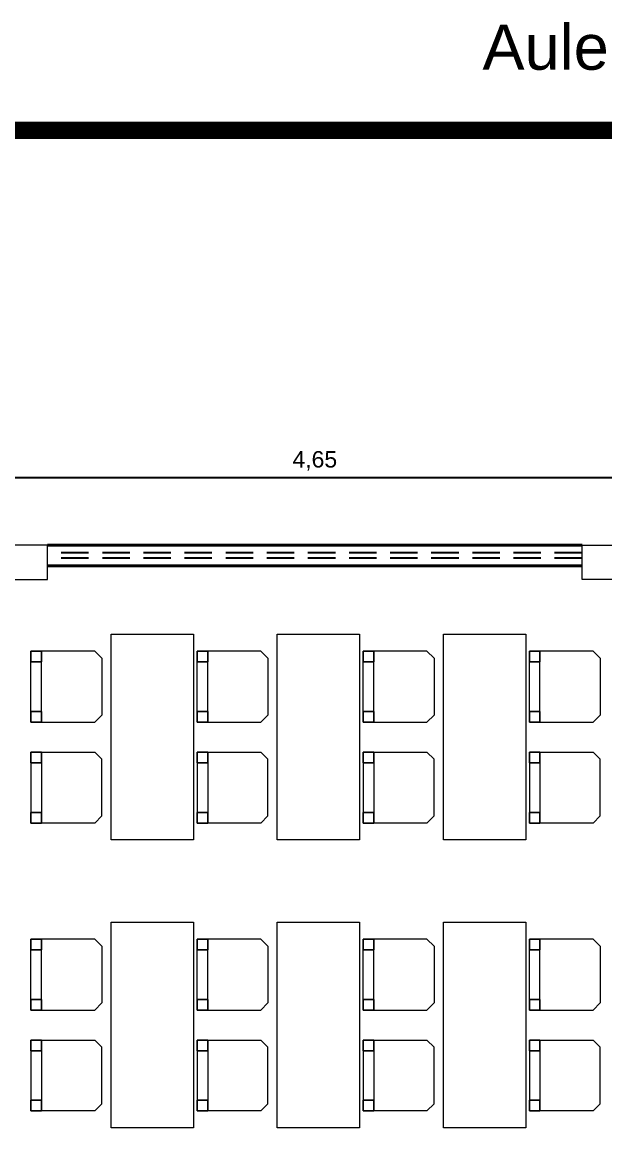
# Model space of a CAD drawing. Header units: millimetres. Extents: x 315.3 to 348.3, y 162.6 to 179.8.
# Drawn here: x 338.4 to 342.65, y 170.92 to 178.99 of the extents above; entities that cross this region are included whole.
import ezdxf

# ---------------------------------------------------------------- set-up
doc = ezdxf.new("R2010")
doc.units = ezdxf.units.MM
doc.linetypes.add('TRATTEGGIATA', pattern=[0.75, 0.5, -0.25])
for name, color, linetype, lineweight in [('ARREDI attrezzature - furniture', 175, 'Continuous', 9), ('MURATURA sezioni - section wall', 7, 'Continuous', 40), ('STRUTTURA - structure', 7, 'Continuous', 20), ('www.archweb.it - All rights reserved', 2, 'Continuous', 5)]:
    doc.layers.add(name, color=color, linetype=linetype, lineweight=lineweight)
doc.layers.add('QUOTE - dimension', color=252, linetype='Continuous')
doc.layers.add('VETRATE sezioni - windows sections', color=171, linetype='Continuous', true_color=0x4d79ff)
doc.styles.get("Standard").update_dxf_attribs({"font": 'arial.ttf'})
doc.dimstyles.new('aw', dxfattribs={"dimtxt": 0.12, "dimasz": 0.08, "dimexe": 0.04, "dimexo": 0, "dimgap": 0.05, "dimtad": 1, "dimzin": 1, "dimtxsty": 'Standard', "dimblk": 'OBLIQUE', "dimcen": 2.5, "dimadec": 0, "dimazin": 0, "dimtfac": 1, "dimtmove": 0, "dimatfit": 3, "dimfxl": 1, "dimarcsym": 0})

# ---------------------------------------------------------------- blocks, each defined once
blk = doc.blocks.new('_Oblique')
at = {"color": 0, "linetype": 'ByBlock', "lineweight": -2}
blk.add_line((-0.5, -0.5), (0.5, 0.5), dxfattribs=at)
blk = doc.blocks.new('*D10')
at = {"layer": 'DEFPOINTS', "color": 0}
for p in [(342.8628, 175.6663), (338.2128, 175.416), (342.8628, 175.415)]:
    blk.add_point(p, dxfattribs=at)
at = {"layer": 'QUOTE - dimension', "color": 0, "lineweight": -2}
for p, q in [((338.2128, 175.416), (338.2128, 175.7063)), ((338.2128, 175.6663), (342.8628, 175.6663)), ((342.8628, 175.415), (342.8628, 175.7063))]:
    blk.add_line(p, q, dxfattribs=at)
at = {"layer": 'QUOTE - dimension', "color": 0, "lineweight": -2, "xscale": 0.08, "yscale": 0.08, "zscale": 0.08, "rotation": 180}
blk.add_blockref('_Oblique', (338.2128, 175.6663), dxfattribs=at)
at = {"layer": 'QUOTE - dimension', "color": 0, "lineweight": -2, "xscale": 0.08, "yscale": 0.08, "zscale": 0.08}
blk.add_blockref('_Oblique', (342.8628, 175.6663), dxfattribs=at)
at = {"layer": 'QUOTE - dimension', "color": 0, "insert": (340.5378, 175.7884), "char_height": 0.12, "attachment_point": 5}
blk.add_mtext('4,65', dxfattribs=at)

msp = doc.modelspace()

# ---------------------------------------------------------------- linework, layer by layer
at = {"layer": 'ARREDI attrezzature - furniture'}
for p, q in [((338.984, 174.3479, -0.5168), (338.9323, 174.3996, -0.5168)), ((340.1958, 174.3479, -0.5168), (340.1441, 174.3996, -0.5168)), ((341.4081, 174.3479, -0.5168), (341.3564, 174.3996, -0.5168)), ((342.6199, 174.3479, -0.5168), (342.5682, 174.3996, -0.5168)), ((338.4672, 174.0766), (338.4672, 174.2187)), ((339.679, 174.0766), (339.679, 174.2187)), ((340.8913, 174.0766), (340.8913, 174.2187)), ((342.1031, 174.0766), (342.1031, 174.2187)), ((338.9323, 173.8828, -0.5168), (338.984, 173.9345, -0.5168)), ((340.1441, 173.8828, -0.5168), (340.1958, 173.9345, -0.5168)), ((341.3564, 173.8828, -0.5168), (341.4081, 173.9345, -0.5168)), ((342.5682, 173.8828, -0.5168), (342.6199, 173.9345, -0.5168)), ((338.9323, 173.6632, -0.5168), (338.984, 173.6115, -0.5168)), ((340.1441, 173.6632, -0.5168), (340.1958, 173.6115, -0.5168)), ((341.3564, 173.6632, -0.5168), (341.4081, 173.6115, -0.5168)), ((342.5682, 173.6632, -0.5168), (342.6199, 173.6115, -0.5168)), ((338.4672, 173.4694), (338.4672, 173.3273)), ((339.679, 173.4694), (339.679, 173.3273)), ((340.8913, 173.4694), (340.8913, 173.3273)), ((342.1031, 173.4694), (342.1031, 173.3273)), ((338.984, 173.1981, -0.5168), (338.9323, 173.1464, -0.5168)), ((340.1958, 173.1981, -0.5168), (340.1441, 173.1464, -0.5168)), ((341.4081, 173.1981, -0.5168), (341.3564, 173.1464, -0.5168)), ((342.6199, 173.1981, -0.5168), (342.5682, 173.1464, -0.5168)), ((338.984, 172.2479, -0.5168), (338.9323, 172.2996, -0.5168)), ((340.1958, 172.2479, -0.5168), (340.1441, 172.2996, -0.5168)), ((341.4081, 172.2479, -0.5168), (341.3564, 172.2996, -0.5168)), ((342.6199, 172.2479, -0.5168), (342.5682, 172.2996, -0.5168)), ((338.4672, 171.9766), (338.4672, 172.1187)), ((339.679, 171.9766), (339.679, 172.1187)), ((340.8913, 171.9766), (340.8913, 172.1187)), ((342.1031, 171.9766), (342.1031, 172.1187)), ((338.9323, 171.7828, -0.5168), (338.984, 171.8345, -0.5168)), ((340.1441, 171.7828, -0.5168), (340.1958, 171.8345, -0.5168)), ((341.3564, 171.7828, -0.5168), (341.4081, 171.8345, -0.5168)), ((342.5682, 171.7828, -0.5168), (342.6199, 171.8345, -0.5168)), ((338.9323, 171.5632, -0.5168), (338.984, 171.5115, -0.5168)), ((340.1441, 171.5632, -0.5168), (340.1958, 171.5115, -0.5168)), ((341.3564, 171.5632, -0.5168), (341.4081, 171.5115, -0.5168)), ((342.5682, 171.5632, -0.5168), (342.6199, 171.5115, -0.5168)), ((338.4672, 171.3694), (338.4672, 171.2273)), ((339.679, 171.3694), (339.679, 171.2273)), ((340.8913, 171.3694), (340.8913, 171.2273)), ((342.1031, 171.3694), (342.1031, 171.2273)), ((338.984, 171.0981, -0.5168), (338.9323, 171.0464, -0.5168)), ((340.1958, 171.0981, -0.5168), (340.1441, 171.0464, -0.5168)), ((341.4081, 171.0981, -0.5168), (341.3564, 171.0464, -0.5168)), ((342.6199, 171.0981, -0.5168), (342.5682, 171.0464, -0.5168))]:
    msp.add_line(p, q, dxfattribs=at)
for points in [[(339.6527, 174.523), (339.6527, 173.023), (339.0527, 173.023), (339.0527, 174.523), (339.6527, 174.523)], [(340.8645, 174.523), (340.8645, 173.023), (340.2645, 173.023), (340.2645, 174.523), (340.8645, 174.523)], [(342.0768, 174.523), (342.0768, 173.023), (341.4768, 173.023), (341.4768, 174.523), (342.0768, 174.523)], [(338.5448, 173.9603), (338.5448, 174.3221)], [(339.7566, 173.9603), (339.7566, 174.3221)], [(340.9688, 173.9603), (340.9688, 174.3221)], [(342.1806, 173.9603), (342.1806, 174.3221)], [(338.5448, 173.5857), (338.5448, 173.224)], [(339.7566, 173.5857), (339.7566, 173.224)], [(340.9688, 173.5857), (340.9688, 173.224)], [(342.1806, 173.5857), (342.1806, 173.224)], [(339.6527, 172.423), (339.6527, 170.923), (339.0527, 170.923), (339.0527, 172.423), (339.6527, 172.423)], [(340.8645, 172.423), (340.8645, 170.923), (340.2645, 170.923), (340.2645, 172.423), (340.8645, 172.423)], [(342.0768, 172.423), (342.0768, 170.923), (341.4768, 170.923), (341.4768, 172.423), (342.0768, 172.423)], [(338.5448, 171.8603), (338.5448, 172.2221)], [(339.7566, 171.8603), (339.7566, 172.2221)], [(340.9688, 171.8603), (340.9688, 172.2221)], [(342.1806, 171.8603), (342.1806, 172.2221)], [(338.5448, 171.4857), (338.5448, 171.124)], [(339.7566, 171.4857), (339.7566, 171.124)], [(340.9688, 171.4857), (340.9688, 171.124)], [(342.1806, 171.4857), (342.1806, 171.124)]]:
    msp.add_lwpolyline(points, dxfattribs=at)
at = {"layer": 'ARREDI attrezzature - furniture', "elevation": 0.2584}
for points in [[(338.4672, 173.9345), (338.4672, 174.3221), (338.4672, 174.3221)], [(339.679, 173.9345), (339.679, 174.3221), (339.679, 174.3221)], [(340.8913, 173.9345), (340.8913, 174.3221), (340.8913, 174.3221)], [(342.1031, 173.9345), (342.1031, 174.3221), (342.1031, 174.3221)], [(338.4672, 173.6115), (338.4672, 173.224), (338.4672, 173.224)], [(339.679, 173.6115), (339.679, 173.224), (339.679, 173.224)], [(340.8913, 173.6115), (340.8913, 173.224), (340.8913, 173.224)], [(342.1031, 173.6115), (342.1031, 173.224), (342.1031, 173.224)], [(338.4672, 171.8345), (338.4672, 172.2221), (338.4672, 172.2221)], [(339.679, 171.8345), (339.679, 172.2221), (339.679, 172.2221)], [(340.8913, 171.8345), (340.8913, 172.2221), (340.8913, 172.2221)], [(342.1031, 171.8345), (342.1031, 172.2221), (342.1031, 172.2221)], [(338.4672, 171.5115), (338.4672, 171.124), (338.4672, 171.124)], [(339.679, 171.5115), (339.679, 171.124), (339.679, 171.124)], [(340.8913, 171.5115), (340.8913, 171.124), (340.8913, 171.124)], [(342.1031, 171.5115), (342.1031, 171.124), (342.1031, 171.124)]]:
    msp.add_lwpolyline(points, dxfattribs=at)
at = {"layer": 'ARREDI attrezzature - furniture'}
for points, invisible_edges in [([(338.5189, 174.3996), (338.5448, 173.8828, 0.5168), (338.9323, 173.8828), (338.9323, 174.3996)], 5), ([(338.9323, 173.8828), (338.9323, 174.3996), (338.984, 174.3479), (338.984, 173.9345)], 1), ([(339.7307, 174.3996), (339.7566, 173.8828, 0.5168), (340.1441, 173.8828), (340.1441, 174.3996)], 5), ([(340.1441, 173.8828), (340.1441, 174.3996), (340.1958, 174.3479), (340.1958, 173.9345)], 1), ([(340.943, 174.3996), (340.9688, 173.8828, 0.5168), (341.3564, 173.8828), (341.3564, 174.3996)], 5), ([(341.3564, 173.8828), (341.3564, 174.3996), (341.4081, 174.3479), (341.4081, 173.9345)], 1), ([(342.1548, 174.3996), (342.1806, 173.8828, 0.5168), (342.5682, 173.8828), (342.5682, 174.3996)], 5), ([(342.5682, 173.8828), (342.5682, 174.3996), (342.6199, 174.3479), (342.6199, 173.9345)], 1), ([(338.4672, 173.9603, 0.5168), (338.4672, 174.3221), (338.4672, 174.3221), (338.4672, 173.9603, 0.5168)], 4), ([(339.679, 173.9603, 0.5168), (339.679, 174.3221), (339.679, 174.3221), (339.679, 173.9603, 0.5168)], 4), ([(340.8913, 173.9603, 0.5168), (340.8913, 174.3221), (340.8913, 174.3221), (340.8913, 173.9603, 0.5168)], 4), ([(342.1031, 173.9603, 0.5168), (342.1031, 174.3221), (342.1031, 174.3221), (342.1031, 173.9603, 0.5168)], 4), ([(338.5189, 173.1464), (338.5448, 173.6632, 0.5168), (338.9323, 173.6632), (338.9323, 173.1464)], 5), ([(338.9323, 173.6632), (338.9323, 173.1464), (338.984, 173.1981), (338.984, 173.6115)], 1), ([(339.7307, 173.1464), (339.7566, 173.6632, 0.5168), (340.1441, 173.6632), (340.1441, 173.1464)], 5), ([(340.1441, 173.6632), (340.1441, 173.1464), (340.1958, 173.1981), (340.1958, 173.6115)], 1), ([(340.943, 173.1464), (340.9688, 173.6632, 0.5168), (341.3564, 173.6632), (341.3564, 173.1464)], 5), ([(341.3564, 173.6632), (341.3564, 173.1464), (341.4081, 173.1981), (341.4081, 173.6115)], 1), ([(342.1548, 173.1464), (342.1806, 173.6632, 0.5168), (342.5682, 173.6632), (342.5682, 173.1464)], 5), ([(342.5682, 173.6632), (342.5682, 173.1464), (342.6199, 173.1981), (342.6199, 173.6115)], 1), ([(338.4672, 173.5857, 0.5168), (338.4672, 173.224), (338.4672, 173.224), (338.4672, 173.5857, 0.5168)], 4), ([(339.679, 173.5857, 0.5168), (339.679, 173.224), (339.679, 173.224), (339.679, 173.5857, 0.5168)], 4), ([(340.8913, 173.5857, 0.5168), (340.8913, 173.224), (340.8913, 173.224), (340.8913, 173.5857, 0.5168)], 4), ([(342.1031, 173.5857, 0.5168), (342.1031, 173.224), (342.1031, 173.224), (342.1031, 173.5857, 0.5168)], 4), ([(338.5189, 172.2996), (338.5448, 171.7828, 0.5168), (338.9323, 171.7828), (338.9323, 172.2996)], 5), ([(338.9323, 171.7828), (338.9323, 172.2996), (338.984, 172.2479), (338.984, 171.8345)], 1), ([(339.7307, 172.2996), (339.7566, 171.7828, 0.5168), (340.1441, 171.7828), (340.1441, 172.2996)], 5), ([(340.1441, 171.7828), (340.1441, 172.2996), (340.1958, 172.2479), (340.1958, 171.8345)], 1), ([(340.943, 172.2996), (340.9688, 171.7828, 0.5168), (341.3564, 171.7828), (341.3564, 172.2996)], 5), ([(341.3564, 171.7828), (341.3564, 172.2996), (341.4081, 172.2479), (341.4081, 171.8345)], 1), ([(342.1548, 172.2996), (342.1806, 171.7828, 0.5168), (342.5682, 171.7828), (342.5682, 172.2996)], 5), ([(342.5682, 171.7828), (342.5682, 172.2996), (342.6199, 172.2479), (342.6199, 171.8345)], 1), ([(338.4672, 171.8603, 0.5168), (338.4672, 172.2221), (338.4672, 172.2221), (338.4672, 171.8603, 0.5168)], 4), ([(339.679, 171.8603, 0.5168), (339.679, 172.2221), (339.679, 172.2221), (339.679, 171.8603, 0.5168)], 4), ([(340.8913, 171.8603, 0.5168), (340.8913, 172.2221), (340.8913, 172.2221), (340.8913, 171.8603, 0.5168)], 4), ([(342.1031, 171.8603, 0.5168), (342.1031, 172.2221), (342.1031, 172.2221), (342.1031, 171.8603, 0.5168)], 4), ([(338.5189, 171.0464), (338.5448, 171.5632, 0.5168), (338.9323, 171.5632), (338.9323, 171.0464)], 5), ([(338.9323, 171.5632), (338.9323, 171.0464), (338.984, 171.0981), (338.984, 171.5115)], 1), ([(339.7307, 171.0464), (339.7566, 171.5632, 0.5168), (340.1441, 171.5632), (340.1441, 171.0464)], 5), ([(340.1441, 171.5632), (340.1441, 171.0464), (340.1958, 171.0981), (340.1958, 171.5115)], 1), ([(340.943, 171.0464), (340.9688, 171.5632, 0.5168), (341.3564, 171.5632), (341.3564, 171.0464)], 5), ([(341.3564, 171.5632), (341.3564, 171.0464), (341.4081, 171.0981), (341.4081, 171.5115)], 1), ([(342.1548, 171.0464), (342.1806, 171.5632, 0.5168), (342.5682, 171.5632), (342.5682, 171.0464)], 5), ([(342.5682, 171.5632), (342.5682, 171.0464), (342.6199, 171.0981), (342.6199, 171.5115)], 1), ([(338.4672, 171.4857, 0.5168), (338.4672, 171.124), (338.4672, 171.124), (338.4672, 171.4857, 0.5168)], 4), ([(339.679, 171.4857, 0.5168), (339.679, 171.124), (339.679, 171.124), (339.679, 171.4857, 0.5168)], 4), ([(340.8913, 171.4857, 0.5168), (340.8913, 171.124), (340.8913, 171.124), (340.8913, 171.4857, 0.5168)], 4), ([(342.1031, 171.4857, 0.5168), (342.1031, 171.124), (342.1031, 171.124), (342.1031, 171.4857, 0.5168)], 4)]:
    msp.add_3dface(points, dxfattribs=dict(at, invisible_edges=invisible_edges))
at = {"layer": 'MURATURA sezioni - section wall'}
for p, q in [((338.5878, 175.173), (342.4878, 175.173)), ((338.5878, 175.023), (342.4878, 175.023))]:
    msp.add_line(p, q, dxfattribs=at)
at = {"layer": 'STRUTTURA - structure'}
for points in [[(338.3378, 174.923), (338.5878, 174.923), (338.5878, 175.173), (337.8378, 175.173), (337.8378, 174.923), (338.0878, 174.923), (338.0878, 174.773), (338.3378, 174.773)], [(342.7378, 174.923), (342.4878, 174.923), (342.4878, 175.173), (343.2378, 175.173), (343.2378, 174.923), (342.9878, 174.923), (342.9878, 174.773), (342.7378, 174.773)]]:
    msp.add_lwpolyline(points, close=True, dxfattribs=at)
at = {"layer": 'VETRATE sezioni - windows sections', "linetype": 'TRATTEGGIATA', "ltscale": 0.4}
for points in [[(342.4878, 175.118), (338.5878, 175.118)], [(342.4878, 175.078), (338.5878, 175.078)]]:
    msp.add_lwpolyline(points, dxfattribs=at)
at = {"layer": 'www.archweb.it - All rights reserved', "color": 7, "ltscale": 0.02, "true_color": 0xffffff, "const_width": 0.1282}
msp.add_lwpolyline([(315.3478, 178.1991), (348.2132, 178.1991)], dxfattribs=at)

# ---------------------------------------------------------------- texts
at = {"layer": 'www.archweb.it - All rights reserved', "color": 2}
msp.add_text('Aule scolastiche  /  Classrooms', height=0.329679, dxfattribs=at).set_placement((341.7612, 178.6412))

# ---------------------------------------------------------------- dimensions: what is measured, and where the dimension line sits
at = {"layer": 'QUOTE - dimension'}
dim = msp.add_linear_dim(base=(342.8628, 175.6663), p1=(338.2128, 175.416), p2=(342.8628, 175.415), dimstyle='aw', dxfattribs=at)
dim.commit()
dim.dimension.update_dxf_attribs({"geometry": '*D10', "text_midpoint": (340.5378, 175.7884)})

# ---------------------------------------------------------------- meshes
at = {"layer": 'ARREDI attrezzature - furniture'}
mesh = msp.add_polymesh((6, 3), dxfattribs=at)
for k, corner in enumerate([(338.5448, 174.3221, 1.4211), (338.5448, 174.3221, 0.5168), (338.5448, 174.3221, 0.5168), (338.4672, 174.3221, 1.4211), (338.4672, 174.3221, 0.5168), (338.4672, 174.3221, 0.5168), (338.4672, 174.3996, 1.4211), (338.4672, 174.3996, 0.5168), (338.4672, 174.3221, 0.5168), (338.5448, 174.3996, 1.4211), (338.5448, 174.3996, 0.5168), (338.5448, 174.3221, 0.5168), (338.5448, 174.3996, 1.4211), (338.5448, 174.3996, 1.4211), (338.5448, 174.3221, 1.4211), (338.4672, 174.3996, 1.4211), (338.4672, 174.3996, 1.4211), (338.4672, 174.3221, 1.4211)]):
    mesh.set_mesh_vertex(divmod(k, 3), corner)
mesh = msp.add_polymesh((6, 3), dxfattribs=at)
for k, corner in enumerate([(339.7566, 174.3221, 1.4211), (339.7566, 174.3221, 0.5168), (339.7566, 174.3221, 0.5168), (339.679, 174.3221, 1.4211), (339.679, 174.3221, 0.5168), (339.679, 174.3221, 0.5168), (339.679, 174.3996, 1.4211), (339.679, 174.3996, 0.5168), (339.679, 174.3221, 0.5168), (339.7566, 174.3996, 1.4211), (339.7566, 174.3996, 0.5168), (339.7566, 174.3221, 0.5168), (339.7566, 174.3996, 1.4211), (339.7566, 174.3996, 1.4211), (339.7566, 174.3221, 1.4211), (339.679, 174.3996, 1.4211), (339.679, 174.3996, 1.4211), (339.679, 174.3221, 1.4211)]):
    mesh.set_mesh_vertex(divmod(k, 3), corner)
mesh = msp.add_polymesh((6, 3), dxfattribs=at)
for k, corner in enumerate([(340.9688, 174.3221, 1.4211), (340.9688, 174.3221, 0.5168), (340.9688, 174.3221, 0.5168), (340.8913, 174.3221, 1.4211), (340.8913, 174.3221, 0.5168), (340.8913, 174.3221, 0.5168), (340.8913, 174.3996, 1.4211), (340.8913, 174.3996, 0.5168), (340.8913, 174.3221, 0.5168), (340.9688, 174.3996, 1.4211), (340.9688, 174.3996, 0.5168), (340.9688, 174.3221, 0.5168), (340.9688, 174.3996, 1.4211), (340.9688, 174.3996, 1.4211), (340.9688, 174.3221, 1.4211), (340.8913, 174.3996, 1.4211), (340.8913, 174.3996, 1.4211), (340.8913, 174.3221, 1.4211)]):
    mesh.set_mesh_vertex(divmod(k, 3), corner)
mesh = msp.add_polymesh((6, 3), dxfattribs=at)
for k, corner in enumerate([(342.1806, 174.3221, 1.4211), (342.1806, 174.3221, 0.5168), (342.1806, 174.3221, 0.5168), (342.1031, 174.3221, 1.4211), (342.1031, 174.3221, 0.5168), (342.1031, 174.3221, 0.5168), (342.1031, 174.3996, 1.4211), (342.1031, 174.3996, 0.5168), (342.1031, 174.3221, 0.5168), (342.1806, 174.3996, 1.4211), (342.1806, 174.3996, 0.5168), (342.1806, 174.3221, 0.5168), (342.1806, 174.3996, 1.4211), (342.1806, 174.3996, 1.4211), (342.1806, 174.3221, 1.4211), (342.1031, 174.3996, 1.4211), (342.1031, 174.3996, 1.4211), (342.1031, 174.3221, 1.4211)]):
    mesh.set_mesh_vertex(divmod(k, 3), corner)
mesh = msp.add_polymesh((6, 3), dxfattribs=at)
for k, corner in enumerate([(338.5448, 173.9603, 1.4211), (338.5448, 173.9603, 0.5168), (338.5448, 173.9603, 0.5168), (338.4672, 173.9603, 1.4211), (338.4672, 173.9603, 0.5168), (338.4672, 173.9603, 0.5168), (338.4672, 173.8828, 1.4211), (338.4672, 173.8828, 0.5168), (338.4672, 173.9603, 0.5168), (338.5448, 173.8828, 1.4211), (338.5448, 173.8828, 0.5168), (338.5448, 173.9603, 0.5168), (338.5448, 173.8828, 1.4211), (338.5448, 173.8828, 1.4211), (338.5448, 173.9603, 1.4211), (338.4672, 173.8828, 1.4211), (338.4672, 173.8828, 1.4211), (338.4672, 173.9603, 1.4211)]):
    mesh.set_mesh_vertex(divmod(k, 3), corner)
mesh = msp.add_polymesh((6, 3), dxfattribs=at)
for k, corner in enumerate([(339.7566, 173.9603, 1.4211), (339.7566, 173.9603, 0.5168), (339.7566, 173.9603, 0.5168), (339.679, 173.9603, 1.4211), (339.679, 173.9603, 0.5168), (339.679, 173.9603, 0.5168), (339.679, 173.8828, 1.4211), (339.679, 173.8828, 0.5168), (339.679, 173.9603, 0.5168), (339.7566, 173.8828, 1.4211), (339.7566, 173.8828, 0.5168), (339.7566, 173.9603, 0.5168), (339.7566, 173.8828, 1.4211), (339.7566, 173.8828, 1.4211), (339.7566, 173.9603, 1.4211), (339.679, 173.8828, 1.4211), (339.679, 173.8828, 1.4211), (339.679, 173.9603, 1.4211)]):
    mesh.set_mesh_vertex(divmod(k, 3), corner)
mesh = msp.add_polymesh((6, 3), dxfattribs=at)
for k, corner in enumerate([(340.9688, 173.9603, 1.4211), (340.9688, 173.9603, 0.5168), (340.9688, 173.9603, 0.5168), (340.8913, 173.9603, 1.4211), (340.8913, 173.9603, 0.5168), (340.8913, 173.9603, 0.5168), (340.8913, 173.8828, 1.4211), (340.8913, 173.8828, 0.5168), (340.8913, 173.9603, 0.5168), (340.9688, 173.8828, 1.4211), (340.9688, 173.8828, 0.5168), (340.9688, 173.9603, 0.5168), (340.9688, 173.8828, 1.4211), (340.9688, 173.8828, 1.4211), (340.9688, 173.9603, 1.4211), (340.8913, 173.8828, 1.4211), (340.8913, 173.8828, 1.4211), (340.8913, 173.9603, 1.4211)]):
    mesh.set_mesh_vertex(divmod(k, 3), corner)
mesh = msp.add_polymesh((6, 3), dxfattribs=at)
for k, corner in enumerate([(342.1806, 173.9603, 1.4211), (342.1806, 173.9603, 0.5168), (342.1806, 173.9603, 0.5168), (342.1031, 173.9603, 1.4211), (342.1031, 173.9603, 0.5168), (342.1031, 173.9603, 0.5168), (342.1031, 173.8828, 1.4211), (342.1031, 173.8828, 0.5168), (342.1031, 173.9603, 0.5168), (342.1806, 173.8828, 1.4211), (342.1806, 173.8828, 0.5168), (342.1806, 173.9603, 0.5168), (342.1806, 173.8828, 1.4211), (342.1806, 173.8828, 1.4211), (342.1806, 173.9603, 1.4211), (342.1031, 173.8828, 1.4211), (342.1031, 173.8828, 1.4211), (342.1031, 173.9603, 1.4211)]):
    mesh.set_mesh_vertex(divmod(k, 3), corner)
mesh = msp.add_polymesh((6, 3), dxfattribs=at)
for k, corner in enumerate([(338.5448, 173.5857, 1.4211), (338.5448, 173.5857, 0.5168), (338.5448, 173.5857, 0.5168), (338.4672, 173.5857, 1.4211), (338.4672, 173.5857, 0.5168), (338.4672, 173.5857, 0.5168), (338.4672, 173.6632, 1.4211), (338.4672, 173.6632, 0.5168), (338.4672, 173.5857, 0.5168), (338.5448, 173.6632, 1.4211), (338.5448, 173.6632, 0.5168), (338.5448, 173.5857, 0.5168), (338.5448, 173.6632, 1.4211), (338.5448, 173.6632, 1.4211), (338.5448, 173.5857, 1.4211), (338.4672, 173.6632, 1.4211), (338.4672, 173.6632, 1.4211), (338.4672, 173.5857, 1.4211)]):
    mesh.set_mesh_vertex(divmod(k, 3), corner)
mesh = msp.add_polymesh((6, 3), dxfattribs=at)
for k, corner in enumerate([(339.7566, 173.5857, 1.4211), (339.7566, 173.5857, 0.5168), (339.7566, 173.5857, 0.5168), (339.679, 173.5857, 1.4211), (339.679, 173.5857, 0.5168), (339.679, 173.5857, 0.5168), (339.679, 173.6632, 1.4211), (339.679, 173.6632, 0.5168), (339.679, 173.5857, 0.5168), (339.7566, 173.6632, 1.4211), (339.7566, 173.6632, 0.5168), (339.7566, 173.5857, 0.5168), (339.7566, 173.6632, 1.4211), (339.7566, 173.6632, 1.4211), (339.7566, 173.5857, 1.4211), (339.679, 173.6632, 1.4211), (339.679, 173.6632, 1.4211), (339.679, 173.5857, 1.4211)]):
    mesh.set_mesh_vertex(divmod(k, 3), corner)
mesh = msp.add_polymesh((6, 3), dxfattribs=at)
for k, corner in enumerate([(340.9688, 173.5857, 1.4211), (340.9688, 173.5857, 0.5168), (340.9688, 173.5857, 0.5168), (340.8913, 173.5857, 1.4211), (340.8913, 173.5857, 0.5168), (340.8913, 173.5857, 0.5168), (340.8913, 173.6632, 1.4211), (340.8913, 173.6632, 0.5168), (340.8913, 173.5857, 0.5168), (340.9688, 173.6632, 1.4211), (340.9688, 173.6632, 0.5168), (340.9688, 173.5857, 0.5168), (340.9688, 173.6632, 1.4211), (340.9688, 173.6632, 1.4211), (340.9688, 173.5857, 1.4211), (340.8913, 173.6632, 1.4211), (340.8913, 173.6632, 1.4211), (340.8913, 173.5857, 1.4211)]):
    mesh.set_mesh_vertex(divmod(k, 3), corner)
mesh = msp.add_polymesh((6, 3), dxfattribs=at)
for k, corner in enumerate([(342.1806, 173.5857, 1.4211), (342.1806, 173.5857, 0.5168), (342.1806, 173.5857, 0.5168), (342.1031, 173.5857, 1.4211), (342.1031, 173.5857, 0.5168), (342.1031, 173.5857, 0.5168), (342.1031, 173.6632, 1.4211), (342.1031, 173.6632, 0.5168), (342.1031, 173.5857, 0.5168), (342.1806, 173.6632, 1.4211), (342.1806, 173.6632, 0.5168), (342.1806, 173.5857, 0.5168), (342.1806, 173.6632, 1.4211), (342.1806, 173.6632, 1.4211), (342.1806, 173.5857, 1.4211), (342.1031, 173.6632, 1.4211), (342.1031, 173.6632, 1.4211), (342.1031, 173.5857, 1.4211)]):
    mesh.set_mesh_vertex(divmod(k, 3), corner)
mesh = msp.add_polymesh((6, 3), dxfattribs=at)
for k, corner in enumerate([(338.5448, 173.224, 1.4211), (338.5448, 173.224, 0.5168), (338.5448, 173.224, 0.5168), (338.4672, 173.224, 1.4211), (338.4672, 173.224, 0.5168), (338.4672, 173.224, 0.5168), (338.4672, 173.1464, 1.4211), (338.4672, 173.1464, 0.5168), (338.4672, 173.224, 0.5168), (338.5448, 173.1464, 1.4211), (338.5448, 173.1464, 0.5168), (338.5448, 173.224, 0.5168), (338.5448, 173.1464, 1.4211), (338.5448, 173.1464, 1.4211), (338.5448, 173.224, 1.4211), (338.4672, 173.1464, 1.4211), (338.4672, 173.1464, 1.4211), (338.4672, 173.224, 1.4211)]):
    mesh.set_mesh_vertex(divmod(k, 3), corner)
mesh = msp.add_polymesh((6, 3), dxfattribs=at)
for k, corner in enumerate([(339.7566, 173.224, 1.4211), (339.7566, 173.224, 0.5168), (339.7566, 173.224, 0.5168), (339.679, 173.224, 1.4211), (339.679, 173.224, 0.5168), (339.679, 173.224, 0.5168), (339.679, 173.1464, 1.4211), (339.679, 173.1464, 0.5168), (339.679, 173.224, 0.5168), (339.7566, 173.1464, 1.4211), (339.7566, 173.1464, 0.5168), (339.7566, 173.224, 0.5168), (339.7566, 173.1464, 1.4211), (339.7566, 173.1464, 1.4211), (339.7566, 173.224, 1.4211), (339.679, 173.1464, 1.4211), (339.679, 173.1464, 1.4211), (339.679, 173.224, 1.4211)]):
    mesh.set_mesh_vertex(divmod(k, 3), corner)
mesh = msp.add_polymesh((6, 3), dxfattribs=at)
for k, corner in enumerate([(340.9688, 173.224, 1.4211), (340.9688, 173.224, 0.5168), (340.9688, 173.224, 0.5168), (340.8913, 173.224, 1.4211), (340.8913, 173.224, 0.5168), (340.8913, 173.224, 0.5168), (340.8913, 173.1464, 1.4211), (340.8913, 173.1464, 0.5168), (340.8913, 173.224, 0.5168), (340.9688, 173.1464, 1.4211), (340.9688, 173.1464, 0.5168), (340.9688, 173.224, 0.5168), (340.9688, 173.1464, 1.4211), (340.9688, 173.1464, 1.4211), (340.9688, 173.224, 1.4211), (340.8913, 173.1464, 1.4211), (340.8913, 173.1464, 1.4211), (340.8913, 173.224, 1.4211)]):
    mesh.set_mesh_vertex(divmod(k, 3), corner)
mesh = msp.add_polymesh((6, 3), dxfattribs=at)
for k, corner in enumerate([(342.1806, 173.224, 1.4211), (342.1806, 173.224, 0.5168), (342.1806, 173.224, 0.5168), (342.1031, 173.224, 1.4211), (342.1031, 173.224, 0.5168), (342.1031, 173.224, 0.5168), (342.1031, 173.1464, 1.4211), (342.1031, 173.1464, 0.5168), (342.1031, 173.224, 0.5168), (342.1806, 173.1464, 1.4211), (342.1806, 173.1464, 0.5168), (342.1806, 173.224, 0.5168), (342.1806, 173.1464, 1.4211), (342.1806, 173.1464, 1.4211), (342.1806, 173.224, 1.4211), (342.1031, 173.1464, 1.4211), (342.1031, 173.1464, 1.4211), (342.1031, 173.224, 1.4211)]):
    mesh.set_mesh_vertex(divmod(k, 3), corner)
mesh = msp.add_polymesh((6, 3), dxfattribs=at)
for k, corner in enumerate([(338.5448, 172.2221, 1.4211), (338.5448, 172.2221, 0.5168), (338.5448, 172.2221, 0.5168), (338.4672, 172.2221, 1.4211), (338.4672, 172.2221, 0.5168), (338.4672, 172.2221, 0.5168), (338.4672, 172.2996, 1.4211), (338.4672, 172.2996, 0.5168), (338.4672, 172.2221, 0.5168), (338.5448, 172.2996, 1.4211), (338.5448, 172.2996, 0.5168), (338.5448, 172.2221, 0.5168), (338.5448, 172.2996, 1.4211), (338.5448, 172.2996, 1.4211), (338.5448, 172.2221, 1.4211), (338.4672, 172.2996, 1.4211), (338.4672, 172.2996, 1.4211), (338.4672, 172.2221, 1.4211)]):
    mesh.set_mesh_vertex(divmod(k, 3), corner)
mesh = msp.add_polymesh((6, 3), dxfattribs=at)
for k, corner in enumerate([(339.7566, 172.2221, 1.4211), (339.7566, 172.2221, 0.5168), (339.7566, 172.2221, 0.5168), (339.679, 172.2221, 1.4211), (339.679, 172.2221, 0.5168), (339.679, 172.2221, 0.5168), (339.679, 172.2996, 1.4211), (339.679, 172.2996, 0.5168), (339.679, 172.2221, 0.5168), (339.7566, 172.2996, 1.4211), (339.7566, 172.2996, 0.5168), (339.7566, 172.2221, 0.5168), (339.7566, 172.2996, 1.4211), (339.7566, 172.2996, 1.4211), (339.7566, 172.2221, 1.4211), (339.679, 172.2996, 1.4211), (339.679, 172.2996, 1.4211), (339.679, 172.2221, 1.4211)]):
    mesh.set_mesh_vertex(divmod(k, 3), corner)
mesh = msp.add_polymesh((6, 3), dxfattribs=at)
for k, corner in enumerate([(340.9688, 172.2221, 1.4211), (340.9688, 172.2221, 0.5168), (340.9688, 172.2221, 0.5168), (340.8913, 172.2221, 1.4211), (340.8913, 172.2221, 0.5168), (340.8913, 172.2221, 0.5168), (340.8913, 172.2996, 1.4211), (340.8913, 172.2996, 0.5168), (340.8913, 172.2221, 0.5168), (340.9688, 172.2996, 1.4211), (340.9688, 172.2996, 0.5168), (340.9688, 172.2221, 0.5168), (340.9688, 172.2996, 1.4211), (340.9688, 172.2996, 1.4211), (340.9688, 172.2221, 1.4211), (340.8913, 172.2996, 1.4211), (340.8913, 172.2996, 1.4211), (340.8913, 172.2221, 1.4211)]):
    mesh.set_mesh_vertex(divmod(k, 3), corner)
mesh = msp.add_polymesh((6, 3), dxfattribs=at)
for k, corner in enumerate([(342.1806, 172.2221, 1.4211), (342.1806, 172.2221, 0.5168), (342.1806, 172.2221, 0.5168), (342.1031, 172.2221, 1.4211), (342.1031, 172.2221, 0.5168), (342.1031, 172.2221, 0.5168), (342.1031, 172.2996, 1.4211), (342.1031, 172.2996, 0.5168), (342.1031, 172.2221, 0.5168), (342.1806, 172.2996, 1.4211), (342.1806, 172.2996, 0.5168), (342.1806, 172.2221, 0.5168), (342.1806, 172.2996, 1.4211), (342.1806, 172.2996, 1.4211), (342.1806, 172.2221, 1.4211), (342.1031, 172.2996, 1.4211), (342.1031, 172.2996, 1.4211), (342.1031, 172.2221, 1.4211)]):
    mesh.set_mesh_vertex(divmod(k, 3), corner)
mesh = msp.add_polymesh((6, 3), dxfattribs=at)
for k, corner in enumerate([(338.5448, 171.8603, 1.4211), (338.5448, 171.8603, 0.5168), (338.5448, 171.8603, 0.5168), (338.4672, 171.8603, 1.4211), (338.4672, 171.8603, 0.5168), (338.4672, 171.8603, 0.5168), (338.4672, 171.7828, 1.4211), (338.4672, 171.7828, 0.5168), (338.4672, 171.8603, 0.5168), (338.5448, 171.7828, 1.4211), (338.5448, 171.7828, 0.5168), (338.5448, 171.8603, 0.5168), (338.5448, 171.7828, 1.4211), (338.5448, 171.7828, 1.4211), (338.5448, 171.8603, 1.4211), (338.4672, 171.7828, 1.4211), (338.4672, 171.7828, 1.4211), (338.4672, 171.8603, 1.4211)]):
    mesh.set_mesh_vertex(divmod(k, 3), corner)
mesh = msp.add_polymesh((6, 3), dxfattribs=at)
for k, corner in enumerate([(339.7566, 171.8603, 1.4211), (339.7566, 171.8603, 0.5168), (339.7566, 171.8603, 0.5168), (339.679, 171.8603, 1.4211), (339.679, 171.8603, 0.5168), (339.679, 171.8603, 0.5168), (339.679, 171.7828, 1.4211), (339.679, 171.7828, 0.5168), (339.679, 171.8603, 0.5168), (339.7566, 171.7828, 1.4211), (339.7566, 171.7828, 0.5168), (339.7566, 171.8603, 0.5168), (339.7566, 171.7828, 1.4211), (339.7566, 171.7828, 1.4211), (339.7566, 171.8603, 1.4211), (339.679, 171.7828, 1.4211), (339.679, 171.7828, 1.4211), (339.679, 171.8603, 1.4211)]):
    mesh.set_mesh_vertex(divmod(k, 3), corner)
mesh = msp.add_polymesh((6, 3), dxfattribs=at)
for k, corner in enumerate([(340.9688, 171.8603, 1.4211), (340.9688, 171.8603, 0.5168), (340.9688, 171.8603, 0.5168), (340.8913, 171.8603, 1.4211), (340.8913, 171.8603, 0.5168), (340.8913, 171.8603, 0.5168), (340.8913, 171.7828, 1.4211), (340.8913, 171.7828, 0.5168), (340.8913, 171.8603, 0.5168), (340.9688, 171.7828, 1.4211), (340.9688, 171.7828, 0.5168), (340.9688, 171.8603, 0.5168), (340.9688, 171.7828, 1.4211), (340.9688, 171.7828, 1.4211), (340.9688, 171.8603, 1.4211), (340.8913, 171.7828, 1.4211), (340.8913, 171.7828, 1.4211), (340.8913, 171.8603, 1.4211)]):
    mesh.set_mesh_vertex(divmod(k, 3), corner)
mesh = msp.add_polymesh((6, 3), dxfattribs=at)
for k, corner in enumerate([(342.1806, 171.8603, 1.4211), (342.1806, 171.8603, 0.5168), (342.1806, 171.8603, 0.5168), (342.1031, 171.8603, 1.4211), (342.1031, 171.8603, 0.5168), (342.1031, 171.8603, 0.5168), (342.1031, 171.7828, 1.4211), (342.1031, 171.7828, 0.5168), (342.1031, 171.8603, 0.5168), (342.1806, 171.7828, 1.4211), (342.1806, 171.7828, 0.5168), (342.1806, 171.8603, 0.5168), (342.1806, 171.7828, 1.4211), (342.1806, 171.7828, 1.4211), (342.1806, 171.8603, 1.4211), (342.1031, 171.7828, 1.4211), (342.1031, 171.7828, 1.4211), (342.1031, 171.8603, 1.4211)]):
    mesh.set_mesh_vertex(divmod(k, 3), corner)
mesh = msp.add_polymesh((6, 3), dxfattribs=at)
for k, corner in enumerate([(338.5448, 171.4857, 1.4211), (338.5448, 171.4857, 0.5168), (338.5448, 171.4857, 0.5168), (338.4672, 171.4857, 1.4211), (338.4672, 171.4857, 0.5168), (338.4672, 171.4857, 0.5168), (338.4672, 171.5632, 1.4211), (338.4672, 171.5632, 0.5168), (338.4672, 171.4857, 0.5168), (338.5448, 171.5632, 1.4211), (338.5448, 171.5632, 0.5168), (338.5448, 171.4857, 0.5168), (338.5448, 171.5632, 1.4211), (338.5448, 171.5632, 1.4211), (338.5448, 171.4857, 1.4211), (338.4672, 171.5632, 1.4211), (338.4672, 171.5632, 1.4211), (338.4672, 171.4857, 1.4211)]):
    mesh.set_mesh_vertex(divmod(k, 3), corner)
mesh = msp.add_polymesh((6, 3), dxfattribs=at)
for k, corner in enumerate([(339.7566, 171.4857, 1.4211), (339.7566, 171.4857, 0.5168), (339.7566, 171.4857, 0.5168), (339.679, 171.4857, 1.4211), (339.679, 171.4857, 0.5168), (339.679, 171.4857, 0.5168), (339.679, 171.5632, 1.4211), (339.679, 171.5632, 0.5168), (339.679, 171.4857, 0.5168), (339.7566, 171.5632, 1.4211), (339.7566, 171.5632, 0.5168), (339.7566, 171.4857, 0.5168), (339.7566, 171.5632, 1.4211), (339.7566, 171.5632, 1.4211), (339.7566, 171.4857, 1.4211), (339.679, 171.5632, 1.4211), (339.679, 171.5632, 1.4211), (339.679, 171.4857, 1.4211)]):
    mesh.set_mesh_vertex(divmod(k, 3), corner)
mesh = msp.add_polymesh((6, 3), dxfattribs=at)
for k, corner in enumerate([(340.9688, 171.4857, 1.4211), (340.9688, 171.4857, 0.5168), (340.9688, 171.4857, 0.5168), (340.8913, 171.4857, 1.4211), (340.8913, 171.4857, 0.5168), (340.8913, 171.4857, 0.5168), (340.8913, 171.5632, 1.4211), (340.8913, 171.5632, 0.5168), (340.8913, 171.4857, 0.5168), (340.9688, 171.5632, 1.4211), (340.9688, 171.5632, 0.5168), (340.9688, 171.4857, 0.5168), (340.9688, 171.5632, 1.4211), (340.9688, 171.5632, 1.4211), (340.9688, 171.4857, 1.4211), (340.8913, 171.5632, 1.4211), (340.8913, 171.5632, 1.4211), (340.8913, 171.4857, 1.4211)]):
    mesh.set_mesh_vertex(divmod(k, 3), corner)
mesh = msp.add_polymesh((6, 3), dxfattribs=at)
for k, corner in enumerate([(342.1806, 171.4857, 1.4211), (342.1806, 171.4857, 0.5168), (342.1806, 171.4857, 0.5168), (342.1031, 171.4857, 1.4211), (342.1031, 171.4857, 0.5168), (342.1031, 171.4857, 0.5168), (342.1031, 171.5632, 1.4211), (342.1031, 171.5632, 0.5168), (342.1031, 171.4857, 0.5168), (342.1806, 171.5632, 1.4211), (342.1806, 171.5632, 0.5168), (342.1806, 171.4857, 0.5168), (342.1806, 171.5632, 1.4211), (342.1806, 171.5632, 1.4211), (342.1806, 171.4857, 1.4211), (342.1031, 171.5632, 1.4211), (342.1031, 171.5632, 1.4211), (342.1031, 171.4857, 1.4211)]):
    mesh.set_mesh_vertex(divmod(k, 3), corner)
mesh = msp.add_polymesh((6, 3), dxfattribs=at)
for k, corner in enumerate([(338.5448, 171.124, 1.4211), (338.5448, 171.124, 0.5168), (338.5448, 171.124, 0.5168), (338.4672, 171.124, 1.4211), (338.4672, 171.124, 0.5168), (338.4672, 171.124, 0.5168), (338.4672, 171.0464, 1.4211), (338.4672, 171.0464, 0.5168), (338.4672, 171.124, 0.5168), (338.5448, 171.0464, 1.4211), (338.5448, 171.0464, 0.5168), (338.5448, 171.124, 0.5168), (338.5448, 171.0464, 1.4211), (338.5448, 171.0464, 1.4211), (338.5448, 171.124, 1.4211), (338.4672, 171.0464, 1.4211), (338.4672, 171.0464, 1.4211), (338.4672, 171.124, 1.4211)]):
    mesh.set_mesh_vertex(divmod(k, 3), corner)
mesh = msp.add_polymesh((6, 3), dxfattribs=at)
for k, corner in enumerate([(339.7566, 171.124, 1.4211), (339.7566, 171.124, 0.5168), (339.7566, 171.124, 0.5168), (339.679, 171.124, 1.4211), (339.679, 171.124, 0.5168), (339.679, 171.124, 0.5168), (339.679, 171.0464, 1.4211), (339.679, 171.0464, 0.5168), (339.679, 171.124, 0.5168), (339.7566, 171.0464, 1.4211), (339.7566, 171.0464, 0.5168), (339.7566, 171.124, 0.5168), (339.7566, 171.0464, 1.4211), (339.7566, 171.0464, 1.4211), (339.7566, 171.124, 1.4211), (339.679, 171.0464, 1.4211), (339.679, 171.0464, 1.4211), (339.679, 171.124, 1.4211)]):
    mesh.set_mesh_vertex(divmod(k, 3), corner)
mesh = msp.add_polymesh((6, 3), dxfattribs=at)
for k, corner in enumerate([(340.9688, 171.124, 1.4211), (340.9688, 171.124, 0.5168), (340.9688, 171.124, 0.5168), (340.8913, 171.124, 1.4211), (340.8913, 171.124, 0.5168), (340.8913, 171.124, 0.5168), (340.8913, 171.0464, 1.4211), (340.8913, 171.0464, 0.5168), (340.8913, 171.124, 0.5168), (340.9688, 171.0464, 1.4211), (340.9688, 171.0464, 0.5168), (340.9688, 171.124, 0.5168), (340.9688, 171.0464, 1.4211), (340.9688, 171.0464, 1.4211), (340.9688, 171.124, 1.4211), (340.8913, 171.0464, 1.4211), (340.8913, 171.0464, 1.4211), (340.8913, 171.124, 1.4211)]):
    mesh.set_mesh_vertex(divmod(k, 3), corner)
mesh = msp.add_polymesh((6, 3), dxfattribs=at)
for k, corner in enumerate([(342.1806, 171.124, 1.4211), (342.1806, 171.124, 0.5168), (342.1806, 171.124, 0.5168), (342.1031, 171.124, 1.4211), (342.1031, 171.124, 0.5168), (342.1031, 171.124, 0.5168), (342.1031, 171.0464, 1.4211), (342.1031, 171.0464, 0.5168), (342.1031, 171.124, 0.5168), (342.1806, 171.0464, 1.4211), (342.1806, 171.0464, 0.5168), (342.1806, 171.124, 0.5168), (342.1806, 171.0464, 1.4211), (342.1806, 171.0464, 1.4211), (342.1806, 171.124, 1.4211), (342.1031, 171.0464, 1.4211), (342.1031, 171.0464, 1.4211), (342.1031, 171.124, 1.4211)]):
    mesh.set_mesh_vertex(divmod(k, 3), corner)

doc.saveas('drawing.dxf')
